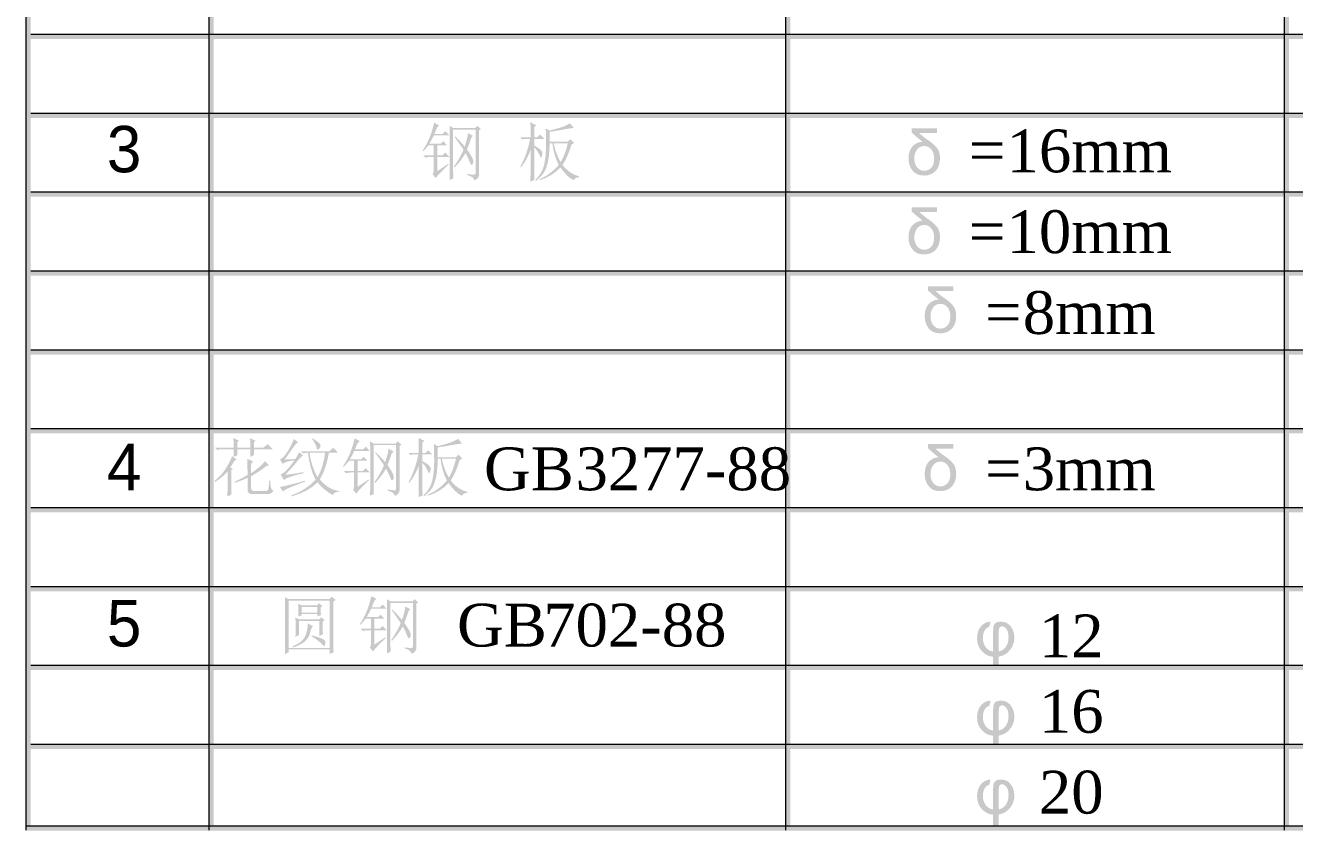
# Model space of a CAD drawing. Header units: millimetres. Extents: x 0 to 169, y 38 to 258.
# Drawn here: x 0 to 83.1, y 38.4 to 91.1 of the extents above; entities that cross this region are included whole.
import ezdxf

# ---------------------------------------------------------------- set-up
doc = ezdxf.new("R2010")
doc.units = ezdxf.units.MM

msp = doc.modelspace()

# ---------------------------------------------------------------- hatches: boundary and pattern name
h = msp.add_hatch(color=0)
h.dxf.hatch_style = 2
h.paths.add_polyline_path([(0, 38.360615), (0.338667, 38.360615), (0.338667, 258.105892), (0, 258.105892)])
h = msp.add_hatch(color=0)
h.dxf.hatch_style = 2
h.paths.add_polyline_path([(0, 38.360615), (0.338667, 38.360615), (0.338667, 214.491976), (0, 214.491976)])
h = msp.add_hatch(color=0)
h.dxf.hatch_style = 2
h.paths.add_polyline_path([(11.9888, 38.360615), (12.327467, 38.360615), (12.327467, 214.153309), (11.9888, 214.153309)])
h = msp.add_hatch(color=0)
h.dxf.hatch_style = 2
h.paths.add_polyline_path([(49.748722, 38.360615), (50.087385, 38.360615), (50.087385, 214.153309), (49.748722, 214.153309)])
h = msp.add_hatch(color=0)
h.dxf.hatch_style = 2
h.paths.add_polyline_path([(82.398306, 38.360615), (82.736969, 38.360615), (82.736969, 214.153309), (82.398306, 214.153309)])
h = msp.add_hatch(color=0)
h.dxf.hatch_style = 2
h.paths.add_polyline_path([(0.338667, 90.18367), (168.994667, 90.18367), (168.994667, 90.522344), (0.338667, 90.522344)])
h = msp.add_hatch(color=0)
h.dxf.hatch_style = 2
h.paths.add_polyline_path([(0.338667, 85.019003), (168.994667, 85.019003), (168.994667, 85.357656), (0.338667, 85.357656)])
h = msp.add_hatch(color=0)
h.paths.add_polyline_path([(27.774415, 80.946405), (27.78165, 81.351548), (27.786817, 81.789764), (27.789918, 82.261053), (27.790951, 82.765415), (27.789918, 83.264609), (27.786817, 83.720395), (27.78165, 84.132773), (27.774415, 84.501743), (28.022462, 84.352915), (29.444597, 84.352915), (29.593425, 84.501743), (29.824936, 84.286769), (29.709181, 84.204087), (29.709181, 81.326743), (29.692644, 81.214433), (29.643035, 81.106257), (29.54795, 81.007727), (29.394988, 80.929868), (29.347446, 81.04459), (29.254428, 81.140708), (29.115935, 81.218223), (28.931967, 81.277134), (28.931967, 81.34328), (29.10982, 81.321662), (29.246849, 81.306762), (29.34357, 81.299096), (29.4005, 81.299182), (29.457689, 81.327432), (29.47767, 81.392889), (29.47767, 84.253696), (28.005925, 84.253696), (28.005925, 81.607863), (28.006959, 81.517946), (28.010059, 81.397023), (28.015227, 81.245094), (28.022462, 81.06216)])
h.paths.add_polyline_path([(28.138217, 83.807212), (28.45241, 83.493019), (28.766602, 83.145753), (28.848251, 83.398968), (28.911296, 83.629445), (28.955738, 83.837184), (28.981576, 84.022186), (29.312306, 83.840285), (29.19655, 83.72453), (29.051856, 83.298716), (28.915431, 82.947316), (29.022918, 82.797454), (29.113868, 82.662062), (29.188282, 82.541139), (29.24616, 82.434686), (29.317129, 82.261053), (29.334354, 82.13703), (29.317129, 82.050213), (29.279233, 81.988201), (29.237891, 81.950994), (29.213087, 81.938592), (29.187249, 81.950994), (29.159343, 81.988201), (29.129371, 82.050213), (29.097332, 82.13703), (28.977442, 82.405747), (28.816212, 82.715806), (28.672551, 82.47706), (28.506153, 82.240382), (28.317017, 82.005771), (28.105144, 81.773227), (28.055535, 81.822837), (28.256039, 82.121527), (28.427605, 82.405747), (28.570232, 82.675498), (28.68392, 82.93078), (28.567131, 83.106479), (28.431739, 83.30285), (28.277743, 83.519891), (28.105144, 83.757602)])
h.paths.add_polyline_path([(26.964128, 81.525181), (27.675196, 82.004738), (27.708269, 81.955128), (27.426116, 81.689512), (27.191505, 81.454901), (27.004436, 81.251295), (26.86491, 81.078696), (26.666472, 81.326743), (26.716082, 81.430096), (26.732618, 81.57479), (26.732618, 82.467759), (26.600326, 82.467759), (26.393621, 82.455356), (26.203451, 82.418149), (26.054623, 82.566977), (26.732618, 82.566977), (26.732618, 83.228436), (26.401889, 83.228436), (26.054623, 82.831561), (26.005014, 82.864634), (26.250994, 83.27081), (26.459766, 83.712127), (26.631332, 84.188584), (26.765691, 84.700181), (27.09642, 84.51828), (26.964128, 84.402524), (26.877312, 84.204087), (26.782227, 83.972576), (27.311394, 83.972576), (27.493295, 84.154477), (27.757878, 83.873358), (26.749155, 83.873358), (26.592058, 83.571567), (26.451498, 83.327655), (27.195639, 83.327655), (27.361003, 83.493019), (27.60905, 83.228436), (26.964128, 83.228436), (26.964128, 82.566977), (27.311394, 82.566977), (27.493295, 82.748878), (27.757878, 82.467759), (26.964128, 82.467759)])
h = msp.add_hatch(color=0)
h.paths.add_polyline_path([(35.761524, 83.278045), (35.618897, 82.853265), (35.472136, 82.488429), (35.321241, 82.183538), (35.166212, 81.938592), (35.408058, 81.668841), (35.670574, 81.454901), (35.953761, 81.296771), (36.257618, 81.194451), (36.257618, 81.128306), (36.124293, 81.109702), (36.021974, 81.070428), (35.95066, 81.010483), (35.910352, 80.929868), (35.681943, 81.069394), (35.459734, 81.256463), (35.243726, 81.491074), (35.03392, 81.773227), (34.745566, 81.50451), (34.426205, 81.277134), (34.075839, 81.091099), (33.694467, 80.946405), (33.661394, 80.996014), (34.037599, 81.191351), (34.372462, 81.413559), (34.665984, 81.66264), (34.918165, 81.938592), (34.774504, 82.256919), (34.657716, 82.60005), (34.567799, 82.967987), (34.504753, 83.360727), (34.322852, 83.360727), (34.31045, 82.934914), (34.273243, 82.484295), (34.194695, 82.041945), (34.058269, 81.640936), (33.956983, 81.4518), (33.81849, 81.264731), (33.642791, 81.07973), (33.429884, 80.896795), (33.380274, 80.946405), (33.597315, 81.190403), (33.768881, 81.443187), (33.894972, 81.705273), (33.975587, 81.977177), (34.062403, 82.539417), (34.091342, 83.118193), (34.074806, 84.319842), (34.322852, 84.18755), (34.668137, 84.279621), (34.943659, 84.357738), (35.149934, 84.42242), (35.287479, 84.474182), (35.485228, 84.568578), (35.662306, 84.667108), (35.910352, 84.352915), (35.682976, 84.336378), (35.397722, 84.286769), (35.206519, 84.250596), (34.96364, 84.208221), (34.669085, 84.159645), (34.322852, 84.104868), (34.322852, 83.459946), (35.513477, 83.459946), (35.678842, 83.625311), (35.926889, 83.377264)])
h.paths.add_polyline_path([(34.587436, 83.360727), (34.672185, 83.016562), (34.777605, 82.695135), (34.903696, 82.396445), (35.050457, 82.120493), (35.191016, 82.384043), (35.31504, 82.678599), (35.422527, 83.00416), (35.513477, 83.360727)])
h.paths.add_polyline_path([(33.314128, 83.112681), (33.314387, 82.6848), (33.315162, 82.302394), (33.316454, 81.965464), (33.318263, 81.674009), (33.320588, 81.428029), (33.32343, 81.227524), (33.326789, 81.072495), (33.330665, 80.962941), (33.066082, 80.847186), (33.073316, 81.256463), (33.078484, 81.740155), (33.081585, 82.29826), (33.082618, 82.93078), (32.956528, 82.611419), (32.809766, 82.314796), (32.642335, 82.040911), (32.454233, 81.789764), (32.404623, 81.822837), (32.612363, 82.234181), (32.789096, 82.674464), (32.934823, 83.143686), (33.049545, 83.641847), (32.669207, 83.641847), (32.536915, 83.608774), (32.404623, 83.741066), (33.082618, 83.741066), (33.081585, 84.02632), (33.078484, 84.286769), (33.073316, 84.522414), (33.066082, 84.733253), (33.44642, 84.534816), (33.314128, 84.419061), (33.314128, 83.741066), (33.512566, 83.741066), (33.694467, 83.922967), (33.975587, 83.641847), (33.314128, 83.641847), (33.314128, 83.211899), (33.485694, 83.111647), (33.620053, 83.025864), (33.717205, 82.954551), (33.777149, 82.897707), (33.839161, 82.798488), (33.859832, 82.699269), (33.848118, 82.612453), (33.815734, 82.517368), (33.781972, 82.442954), (33.760613, 82.418149), (33.735808, 82.428485), (33.711003, 82.45949), (33.686199, 82.511167), (33.661394, 82.583514), (33.524968, 82.839829)])
h = msp.add_hatch(color=0)
h.paths.add_polyline_path([(58.033929, 84.325354), (59.693087, 84.325354), (59.693087, 84.022186), (58.535535, 84.022186), (58.650256, 83.909531), (58.795984, 83.786541), (58.972717, 83.653216), (59.180457, 83.509556), (59.360291, 83.372096), (59.511186, 83.240838), (59.633142, 83.115781), (59.72616, 82.996925), (59.79532, 82.870835), (59.84536, 82.724074), (59.875763, 82.556642), (59.886012, 82.36854), (59.867495, 82.115239), (59.812287, 81.892428), (59.720906, 81.699589), (59.593868, 81.536205), (59.438753, 81.406842), (59.26245, 81.315719), (59.064443, 81.261803), (58.844215, 81.244061), (58.604351, 81.264731), (58.397042, 81.326743), (58.221773, 81.430096), (58.078026, 81.57479), (57.966319, 81.747561), (57.887168, 81.935836), (57.840056, 82.140647), (57.824467, 82.363028), (57.84109, 82.611247), (57.891302, 82.827427), (57.975621, 83.012601), (58.094562, 83.167802), (58.23495, 83.288639), (58.390841, 83.377953), (58.561201, 83.435228), (58.744997, 83.459946), (58.626141, 83.546763), (58.468011, 83.67492), (58.270607, 83.844419), (58.033929, 84.055259)])
h.paths.add_polyline_path([(58.204806, 82.357516), (58.216174, 82.188017), (58.250281, 82.035055), (58.307125, 81.898629), (58.386707, 81.77874), (58.484806, 81.678315), (58.596857, 81.607863), (58.722345, 81.566349), (58.860752, 81.552741), (58.981675, 81.564282), (59.096396, 81.599595), (59.204917, 81.659712), (59.307236, 81.745667), (59.390866, 81.855221), (59.451241, 81.993714), (59.487845, 82.161145), (59.500161, 82.357516), (59.487931, 82.540536), (59.45193, 82.701336), (59.393191, 82.840432), (59.312748, 82.95834), (59.215683, 83.052391), (59.106732, 83.119571), (58.986412, 83.159878), (58.85524, 83.173314), (58.707445, 83.157897), (58.578254, 83.111992), (58.467666, 83.036113), (58.375682, 82.93078), (58.300149, 82.804775), (58.246836, 82.666885), (58.215227, 82.517626)])
h = msp.add_hatch(color=0)
h.dxf.hatch_style = 2
h.paths.add_polyline_path([(0.338667, 79.854337), (168.994667, 79.854337), (168.994667, 80.193011), (0.338667, 80.193011)])
h = msp.add_hatch(color=0)
h.paths.add_polyline_path([(58.033929, 79.160687), (59.693087, 79.160687), (59.693087, 78.857519), (58.535535, 78.857519), (58.650256, 78.744864), (58.795984, 78.621875), (58.972717, 78.488549), (59.180457, 78.344889), (59.360291, 78.20743), (59.511186, 78.076171), (59.633142, 77.951114), (59.72616, 77.832259), (59.79532, 77.706168), (59.84536, 77.559407), (59.875763, 77.391975), (59.886012, 77.203873), (59.867495, 76.950573), (59.812287, 76.727761), (59.720906, 76.534922), (59.593868, 76.371538), (59.438753, 76.242175), (59.26245, 76.151052), (59.064443, 76.097136), (58.844215, 76.079394), (58.604351, 76.100065), (58.397042, 76.162076), (58.221773, 76.265429), (58.078026, 76.410123), (57.966319, 76.582895), (57.887168, 76.771169), (57.840056, 76.97598), (57.824467, 77.198361), (57.84109, 77.44658), (57.891302, 77.66276), (57.975621, 77.847934), (58.094562, 78.003135), (58.23495, 78.123972), (58.390841, 78.213286), (58.561201, 78.270561), (58.744997, 78.29528), (58.626141, 78.382096), (58.468011, 78.510253), (58.270607, 78.679752), (58.033929, 78.890592)])
h.paths.add_polyline_path([(58.204806, 77.192849), (58.216174, 77.02335), (58.250281, 76.870388), (58.307125, 76.733962), (58.386707, 76.614073), (58.484806, 76.513648), (58.596857, 76.443196), (58.722345, 76.401683), (58.860752, 76.388075), (58.981675, 76.399616), (59.096396, 76.434928), (59.204917, 76.495045), (59.307236, 76.581), (59.390866, 76.690554), (59.451241, 76.829047), (59.487845, 76.996479), (59.500161, 77.192849), (59.487931, 77.37587), (59.45193, 77.536669), (59.393191, 77.675765), (59.312748, 77.793674), (59.215683, 77.887725), (59.106732, 77.954904), (58.986412, 77.995212), (58.85524, 78.008648), (58.707445, 77.993231), (58.578254, 77.947325), (58.467666, 77.871447), (58.375682, 77.766113), (58.300149, 77.640108), (58.246836, 77.502219), (58.215227, 77.35296)])
h = msp.add_hatch(color=0)
h.dxf.hatch_style = 2
h.paths.add_polyline_path([(0.338667, 74.68967), (168.994667, 74.68967), (168.994667, 75.028344), (0.338667, 75.028344)])
h = msp.add_hatch(color=0)
h.paths.add_polyline_path([(59.092262, 73.996021), (60.75142, 73.996021), (60.75142, 73.692852), (59.593868, 73.692852), (59.70859, 73.580198), (59.854317, 73.457208), (60.031051, 73.323883), (60.23879, 73.180222), (60.418624, 73.042763), (60.569519, 72.911505), (60.691475, 72.786448), (60.784493, 72.667592), (60.853653, 72.541502), (60.903693, 72.39474), (60.934096, 72.227309), (60.944345, 72.039207), (60.925828, 71.785906), (60.87062, 71.563094), (60.779239, 71.370255), (60.652201, 71.206872), (60.497086, 71.077508), (60.320783, 70.986385), (60.122776, 70.93247), (59.902549, 70.914727), (59.662684, 70.935398), (59.455375, 70.99741), (59.280106, 71.100763), (59.136359, 71.245457), (59.024652, 71.418228), (58.945501, 71.606503), (58.898389, 71.811314), (58.8828, 72.033694), (58.899423, 72.281914), (58.949635, 72.498093), (59.033954, 72.683267), (59.152896, 72.838469), (59.293283, 72.959305), (59.449174, 73.04862), (59.619534, 73.105894), (59.80333, 73.130613), (59.684474, 73.217429), (59.526344, 73.345587), (59.32894, 73.515086), (59.092262, 73.725925)])
h.paths.add_polyline_path([(59.263139, 72.028182), (59.274508, 71.858684), (59.308614, 71.705721), (59.365458, 71.569296), (59.44504, 71.449406), (59.543139, 71.348982), (59.655191, 71.27853), (59.780678, 71.237016), (59.919085, 71.223408), (60.040008, 71.234949), (60.15473, 71.270261), (60.26325, 71.330378), (60.365569, 71.416333), (60.449199, 71.525887), (60.509574, 71.66438), (60.546179, 71.831812), (60.558495, 72.028182), (60.546265, 72.211203), (60.510263, 72.372003), (60.451525, 72.511099), (60.371082, 72.629007), (60.274016, 72.723058), (60.165065, 72.790237), (60.044745, 72.830545), (59.913573, 72.843981), (59.765778, 72.828564), (59.636587, 72.782658), (59.526, 72.70678), (59.434016, 72.601446), (59.358482, 72.475442), (59.305169, 72.337552), (59.27356, 72.188293)])
h = msp.add_hatch(color=0)
h.dxf.hatch_style = 2
h.paths.add_polyline_path([(0.338667, 69.525003), (168.994667, 69.525003), (168.994667, 69.863677), (0.338667, 69.863677)])
h = msp.add_hatch(color=0)
h.dxf.hatch_style = 2
h.paths.add_polyline_path([(0.338667, 64.360337), (168.994667, 64.360337), (168.994667, 64.698989), (0.338667, 64.698989)])
h = msp.add_hatch(color=0)
h.paths.add_polyline_path([(14.730545, 63.429665), (14.714008, 64.041514), (15.061274, 63.892686), (14.962055, 63.793467), (14.962055, 63.429665), (15.573904, 63.429665), (15.87156, 63.661175), (16.20229, 63.330446), (14.962055, 63.330446), (14.962055, 62.950108), (14.730545, 62.834352), (14.730545, 63.330446), (13.870649, 63.330446), (13.870649, 62.933571), (13.639139, 62.817816), (13.639139, 63.330446), (12.861925, 63.330446), (12.717231, 63.318044), (12.547732, 63.280837), (12.398904, 63.429665), (13.639139, 63.429665), (13.622602, 64.05805), (13.969868, 63.892686), (13.870649, 63.793467), (13.870649, 63.429665)])
h.paths.add_polyline_path([(13.473774, 61.95792), (13.474032, 61.654579), (13.474807, 61.381211), (13.476099, 61.137815), (13.477908, 60.924391), (13.480234, 60.74094), (13.483076, 60.587461), (13.486435, 60.463954), (13.49031, 60.37042), (13.225727, 60.238128), (13.229603, 60.354142), (13.232962, 60.495477), (13.235804, 60.662134), (13.238129, 60.854112), (13.239938, 61.071411), (13.24123, 61.314032), (13.242005, 61.581974), (13.242264, 61.875238), (13.054161, 61.6768), (12.853657, 61.494899), (12.64075, 61.329535), (12.415441, 61.180707), (12.382368, 61.246852), (12.603629, 61.437022), (12.804736, 61.643727), (12.986207, 61.86697), (13.148557, 62.106748), (13.286964, 62.340326), (13.395915, 62.544964), (13.474894, 62.720664), (13.523383, 62.867425), (13.837576, 62.668988), (13.688748, 62.569769), (13.544054, 62.334125), (13.407628, 62.123285), (13.589529, 62.057139)])
h.paths.add_polyline_path([(14.548644, 61.643727), (14.532107, 62.702061), (14.912446, 62.52016), (14.780154, 62.387868), (14.780154, 61.759483), (15.06024, 61.951719), (15.305187, 62.148089), (15.514993, 62.348594), (15.689659, 62.553233), (15.970779, 62.272113), (15.805415, 62.23904), (15.292784, 61.871104), (14.780154, 61.561045), (14.780154, 60.783832), (14.794624, 60.697015), (14.838032, 60.635003), (14.910379, 60.597796), (15.011665, 60.585394), (15.722732, 60.585394), (15.797146, 60.597796), (15.855024, 60.635003), (15.896365, 60.697015), (15.92117, 60.783832), (15.945974, 61.007074), (15.954243, 61.279925), (16.036925, 61.279925), (16.045193, 61.057372), (16.069998, 60.85549), (16.093769, 60.770654), (16.13201, 60.705972), (16.18472, 60.660928), (16.251899, 60.635003), (16.148546, 60.490309), (16.036925, 60.42003), (15.912902, 60.395225), (15.772342, 60.386957), (14.879373, 60.386957), (14.734679, 60.40556), (14.631326, 60.461371), (14.569314, 60.554388), (14.548644, 60.684613), (14.548644, 61.461826), (14.37191, 61.379144), (14.172439, 61.296462), (13.950231, 61.21378), (13.705284, 61.131097), (13.688748, 61.197243), (14.151769, 61.416351)])
h = msp.add_hatch(color=0)
h.paths.add_polyline_path([(17.574816, 63.991905), (17.872472, 63.776931), (17.801158, 63.742824), (17.71951, 63.673578), (17.627526, 63.569191), (17.525206, 63.429665), (17.273025, 63.069997), (16.979503, 62.652451), (17.674034, 62.685524), (17.818728, 62.921169), (17.922081, 63.132009), (18.186665, 62.917035), (18.105016, 62.866392), (18.008898, 62.780609), (17.89831, 62.659686), (17.773253, 62.503623), (17.620291, 62.319655), (17.442524, 62.115016), (17.239952, 61.889707), (17.012576, 61.643727), (17.229617, 61.6737), (17.500402, 61.714007), (17.82493, 61.76465), (18.203201, 61.825628), (18.219737, 61.759483), (17.831131, 61.668532), (17.45906, 61.561045), (17.289562, 61.502134), (17.144868, 61.441156), (17.024978, 61.378111), (16.929894, 61.312998), (16.71492, 61.6768), (16.785286, 61.703672), (16.864437, 61.751214), (16.95289, 61.819427), (17.051161, 61.908311), (17.164763, 62.026133), (17.298519, 62.181162), (17.451912, 62.373399), (17.624425, 62.602842), (17.22755, 62.536696), (17.029113, 62.478819), (16.830675, 62.371332), (16.66531, 62.668988), (16.769783, 62.711449), (16.885108, 62.806103), (17.011801, 62.953467), (17.15038, 63.154057), (17.285686, 63.377213), (17.401872, 63.591584), (17.498421, 63.796654)])
h.paths.add_polyline_path([(16.66531, 60.849977), (17.040481, 60.931626), (17.43839, 61.027744), (17.859036, 61.138332), (18.30242, 61.263389), (18.318956, 61.197243), (18.14851, 61.140485), (17.951709, 61.069775), (17.72907, 60.985628), (17.481109, 60.888563), (17.247445, 60.790291), (17.067009, 60.701838), (16.939282, 60.622687), (16.863748, 60.552321)])
h.paths.add_polyline_path([(18.798514, 64.041514), (19.004186, 63.910256), (19.158182, 63.797601), (19.260501, 63.70355), (19.311144, 63.628102), (19.324235, 63.504079), (19.267047, 63.396592), (19.191943, 63.322178), (19.145779, 63.297373), (19.100304, 63.33458), (19.063097, 63.446201), (19.02589, 63.561957), (18.963878, 63.694248), (18.877062, 63.843076), (18.765441, 64.008441)])
h.paths.add_polyline_path([(18.0213, 63.198155), (19.906456, 63.198155), (20.154503, 63.429665), (20.468696, 63.098936), (19.873383, 63.098936), (19.774165, 62.603876), (19.641873, 62.143955), (19.476508, 61.719175), (19.278071, 61.329535), (19.552989, 61.053583), (19.848579, 60.837575), (20.164838, 60.681512), (20.501769, 60.585394), (20.501769, 60.519248), (20.36741, 60.519248), (20.26199, 60.486175), (20.185509, 60.42003), (20.137967, 60.320811), (19.839277, 60.503745), (19.571593, 60.705283), (19.334915, 60.925425), (19.129243, 61.16417), (18.780944, 60.864447), (18.380968, 60.610199), (17.929316, 60.401426), (17.425987, 60.238128), (17.409451, 60.304274), (17.88074, 60.499611), (18.30242, 60.738356), (18.67449, 61.02051), (18.996951, 61.346071), (18.823318, 61.728477), (18.682758, 62.148089), (18.575271, 62.604909), (18.500857, 63.098936), (18.343761, 63.086533), (18.170128, 63.049326)])
h.paths.add_polyline_path([(18.600076, 63.098936), (18.682758, 62.645217), (18.798514, 62.226638), (18.947342, 61.843198), (19.129243, 61.494899), (19.302876, 61.836997), (19.443435, 62.218369), (19.550922, 62.639016), (19.625336, 63.098936)])
h = msp.add_hatch(color=0)
h.paths.add_polyline_path([(22.568826, 60.287738), (22.576061, 60.692881), (22.581228, 61.131097), (22.584329, 61.602386), (22.585362, 62.106748), (22.584329, 62.605943), (22.581228, 63.061729), (22.576061, 63.474107), (22.568826, 63.843076), (22.816873, 63.694248), (24.239008, 63.694248), (24.387836, 63.843076), (24.619347, 63.628102), (24.503592, 63.54542), (24.503592, 60.668076), (24.487055, 60.555766), (24.437446, 60.44759), (24.342361, 60.349061), (24.189399, 60.271201), (24.141857, 60.385923), (24.048839, 60.482041), (23.910346, 60.559556), (23.726378, 60.618467), (23.726378, 60.684613), (23.904231, 60.662995), (24.04126, 60.648095), (24.137981, 60.640429), (24.194911, 60.640516), (24.2521, 60.668765), (24.272081, 60.734222), (24.272081, 63.59503), (22.800336, 63.59503), (22.800336, 60.949196), (22.80137, 60.859279), (22.804471, 60.738356), (22.809638, 60.586428), (22.816873, 60.403493)])
h.paths.add_polyline_path([(22.932628, 63.148545), (23.246821, 62.834352), (23.561014, 62.487087), (23.642662, 62.740301), (23.705708, 62.970778), (23.750149, 63.178517), (23.775987, 63.363519), (24.106717, 63.181618), (23.990961, 63.065863), (23.846267, 62.640049), (23.709842, 62.288649), (23.817329, 62.138788), (23.908279, 62.003395), (23.982693, 61.882473), (24.040571, 61.776019), (24.11154, 61.602386), (24.128765, 61.478363), (24.11154, 61.391546), (24.073644, 61.329535), (24.032303, 61.292328), (24.007498, 61.279925), (23.98166, 61.292328), (23.953754, 61.329535), (23.923782, 61.391546), (23.891743, 61.478363), (23.771853, 61.74708), (23.610623, 62.057139), (23.466962, 61.818394), (23.300564, 61.581716), (23.111429, 61.347105), (22.899555, 61.114561), (22.849946, 61.16417), (23.05045, 61.46286), (23.222016, 61.74708), (23.364643, 62.016831), (23.478331, 62.272113), (23.361543, 62.447813), (23.22615, 62.644183), (23.072154, 62.861224), (22.899555, 63.098936)])
h.paths.add_polyline_path([(21.75854, 60.866514), (22.469607, 61.346071), (22.50268, 61.296462), (22.220527, 61.030845), (21.985916, 60.796234), (21.798847, 60.592629), (21.659321, 60.42003), (21.460883, 60.668076), (21.510493, 60.771429), (21.527029, 60.916123), (21.527029, 61.809092), (21.394737, 61.809092), (21.188032, 61.79669), (20.997863, 61.759483), (20.849034, 61.908311), (21.527029, 61.908311), (21.527029, 62.569769), (21.1963, 62.569769), (20.849034, 62.172894), (20.799425, 62.205967), (21.045405, 62.612144), (21.254178, 63.053461), (21.425743, 63.529917), (21.560102, 64.041514), (21.890831, 63.859613), (21.75854, 63.743858), (21.671723, 63.54542), (21.576639, 63.31391), (22.105805, 63.31391), (22.287706, 63.495811), (22.55229, 63.214691), (21.543566, 63.214691), (21.386469, 62.912901), (21.245909, 62.668988), (21.99005, 62.668988), (22.155415, 62.834352), (22.403461, 62.569769), (21.75854, 62.569769), (21.75854, 61.908311), (22.105805, 61.908311), (22.287706, 62.090212), (22.55229, 61.809092), (21.75854, 61.809092)])
h = msp.add_hatch(color=0)
h.paths.add_polyline_path([(28.439269, 62.619378), (28.296642, 62.194598), (28.149881, 61.829763), (27.998986, 61.524872), (27.843956, 61.279925), (28.085802, 61.010174), (28.348318, 60.796234), (28.631505, 60.638104), (28.935362, 60.535785), (28.935362, 60.469639), (28.802037, 60.451035), (28.699718, 60.411761), (28.628404, 60.351817), (28.588097, 60.271201), (28.359687, 60.410728), (28.137478, 60.597796), (27.921471, 60.832407), (27.711665, 61.114561), (27.42331, 60.845843), (27.10395, 60.618467), (26.753584, 60.432432), (26.372211, 60.287738), (26.339139, 60.337347), (26.715343, 60.532684), (27.050206, 60.754893), (27.343728, 61.003973), (27.595909, 61.279925), (27.452249, 61.598252), (27.33546, 61.941384), (27.245543, 62.30932), (27.182498, 62.702061), (27.000597, 62.702061), (26.988195, 62.276247), (26.950987, 61.825628), (26.872439, 61.383278), (26.736014, 60.982269), (26.634728, 60.793133), (26.496235, 60.606065), (26.320535, 60.421063), (26.107628, 60.238128), (26.058019, 60.287738), (26.27506, 60.531737), (26.446626, 60.784521), (26.572716, 61.046606), (26.653331, 61.31851), (26.740148, 61.88075), (26.769086, 62.459526), (26.75255, 63.661175), (27.000597, 63.528884), (27.345882, 63.620954), (27.621403, 63.699071), (27.827678, 63.763753), (27.965224, 63.815516), (28.162972, 63.909911), (28.34005, 64.008441), (28.588097, 63.694248), (28.360721, 63.677712), (28.075467, 63.628102), (27.884264, 63.591929), (27.641385, 63.549554), (27.346829, 63.500978), (27.000597, 63.446201), (27.000597, 62.80128), (28.191222, 62.80128), (28.356586, 62.966644), (28.604633, 62.718597)])
h.paths.add_polyline_path([(27.26518, 62.702061), (27.34993, 62.357896), (27.455349, 62.036468), (27.58144, 61.737779), (27.728201, 61.461826), (27.868761, 61.725376), (27.992784, 62.019932), (28.100271, 62.345493), (28.191222, 62.702061)])
h.paths.add_polyline_path([(25.991873, 62.454014), (25.992131, 62.026133), (25.992906, 61.643727), (25.994198, 61.306797), (25.996007, 61.015342), (25.998332, 60.769362), (26.001175, 60.568858), (26.004534, 60.413828), (26.008409, 60.304274), (25.743826, 60.188519), (25.751061, 60.597796), (25.756228, 61.081488), (25.759329, 61.639593), (25.760362, 62.272113), (25.634272, 61.952752), (25.487511, 61.65613), (25.320079, 61.382245), (25.131977, 61.131097), (25.082368, 61.16417), (25.290107, 61.575515), (25.46684, 62.015798), (25.612568, 62.48502), (25.72729, 62.983181), (25.346951, 62.983181), (25.214659, 62.950108), (25.082368, 63.082399), (25.760362, 63.082399), (25.759329, 63.367653), (25.756228, 63.628102), (25.751061, 63.863747), (25.743826, 64.074587), (26.124165, 63.876149), (25.991873, 63.760394), (25.991873, 63.082399), (26.19031, 63.082399), (26.372211, 63.2643), (26.653331, 62.983181), (25.991873, 62.983181), (25.991873, 62.553233), (26.163439, 62.45298), (26.297797, 62.367197), (26.394949, 62.295884), (26.454894, 62.23904), (26.516905, 62.139821), (26.537576, 62.040602), (26.525863, 61.953786), (26.493479, 61.858701), (26.459717, 61.784287), (26.438357, 61.759483), (26.413553, 61.769818), (26.388748, 61.800824), (26.363943, 61.8525), (26.339139, 61.924847), (26.202713, 62.181162)])
h = msp.add_hatch(color=0)
h.paths.add_polyline_path([(59.092262, 63.666687), (60.75142, 63.666687), (60.75142, 63.363519), (59.593868, 63.363519), (59.70859, 63.250864), (59.854317, 63.127875), (60.031051, 62.994549), (60.23879, 62.850889), (60.418624, 62.71343), (60.569519, 62.582171), (60.691475, 62.457114), (60.784493, 62.338259), (60.853653, 62.212168), (60.903693, 62.065407), (60.934096, 61.897975), (60.944345, 61.709873), (60.925828, 61.456573), (60.87062, 61.233761), (60.779239, 61.040922), (60.652201, 60.877538), (60.497086, 60.748175), (60.320783, 60.657052), (60.122776, 60.603136), (59.902549, 60.585394), (59.662684, 60.606065), (59.455375, 60.668076), (59.280106, 60.771429), (59.136359, 60.916123), (59.024652, 61.088895), (58.945501, 61.277169), (58.898389, 61.48198), (58.8828, 61.704361), (58.899423, 61.95258), (58.949635, 62.16876), (59.033954, 62.353934), (59.152896, 62.509135), (59.293283, 62.629972), (59.449174, 62.719286), (59.619534, 62.776561), (59.80333, 62.80128), (59.684474, 62.888096), (59.526344, 63.016253), (59.32894, 63.185752), (59.092262, 63.396592)])
h.paths.add_polyline_path([(59.263139, 61.698849), (59.274508, 61.52935), (59.308614, 61.376388), (59.365458, 61.239962), (59.44504, 61.120073), (59.543139, 61.019648), (59.655191, 60.949196), (59.780678, 60.907683), (59.919085, 60.894075), (60.040008, 60.905616), (60.15473, 60.940928), (60.26325, 61.001045), (60.365569, 61.087), (60.449199, 61.196554), (60.509574, 61.335047), (60.546179, 61.502479), (60.558495, 61.698849), (60.546265, 61.88187), (60.510263, 62.042669), (60.451525, 62.181765), (60.371082, 62.299674), (60.274016, 62.393725), (60.165065, 62.460904), (60.044745, 62.501212), (59.913573, 62.514648), (59.765778, 62.499231), (59.636587, 62.453325), (59.526, 62.377447), (59.434016, 62.272113), (59.358482, 62.146108), (59.305169, 62.008219), (59.27356, 61.85896)])
h = msp.add_hatch(color=0)
h.dxf.hatch_style = 2
h.paths.add_polyline_path([(0.338667, 59.19567), (168.994667, 59.19567), (168.994667, 59.534344), (0.338667, 59.534344)])
h = msp.add_hatch(color=0)
h.dxf.hatch_style = 2
h.paths.add_polyline_path([(0.338667, 54.031003), (168.994667, 54.031003), (168.994667, 54.369677), (0.338667, 54.369677)])
h = msp.add_hatch(color=0)
h.paths.add_polyline_path([(17.863785, 52.372727), (17.871019, 52.511306), (17.876187, 52.629732), (17.879288, 52.72852), (17.880321, 52.808188), (17.876187, 52.985265), (17.863785, 53.232623), (18.095295, 53.100332), (19.104019, 53.100332), (19.203238, 53.24916), (19.451285, 53.067259), (19.33553, 52.96804), (19.336563, 52.813011), (19.339664, 52.678652), (19.344831, 52.564964), (19.352066, 52.471946), (19.120556, 52.389264), (19.120556, 52.538092), (18.095295, 52.538092), (18.095295, 52.45541)])
h.paths.add_polyline_path([(17.681884, 52.306582), (17.913394, 52.190826), (19.236311, 52.190826), (19.352066, 52.323118), (19.600113, 52.141217), (19.467821, 52.041998), (19.468855, 51.760878), (19.471955, 51.529368), (19.477123, 51.347467), (19.484358, 51.215175), (19.252847, 51.09942), (19.252847, 52.091608), (17.913394, 52.091608), (17.913394, 51.165566), (17.681884, 51.049811), (17.694286, 51.393631), (17.69842, 51.700245)])
h.paths.add_polyline_path([(18.49217, 51.926243), (18.822899, 51.744342), (18.774323, 51.685431), (18.727815, 51.59138), (18.683373, 51.462189), (18.640998, 51.297858), (18.580106, 51.125258), (18.496993, 50.971263), (18.392176, 50.83587), (18.266172, 50.719082), (18.117258, 50.615729), (17.943022, 50.520644), (17.742948, 50.433828), (17.516519, 50.35528), (17.483446, 50.421425), (17.769734, 50.552683), (18.000211, 50.698411), (18.174877, 50.858608), (18.293733, 51.033274), (18.374348, 51.225511), (18.434293, 51.438418), (18.473567, 51.671995)])
h.paths.add_polyline_path([(18.756753, 51.14903), (19.027538, 51.069534), (19.244579, 50.996756), (19.407877, 50.931213), (19.517431, 50.873422), (19.586763, 50.816492), (19.629741, 50.752844), (19.64688, 50.681961), (19.638698, 50.603326), (19.618975, 50.530979), (19.600802, 50.479303), (19.583663, 50.448297), (19.56704, 50.437962), (19.513296, 50.462766), (19.451285, 50.537181), (19.349999, 50.640533), (19.19497, 50.768691), (18.986197, 50.921653), (18.723681, 51.09942)])
h.paths.add_polyline_path([(18.095295, 53.001113), (18.095295, 52.637311), (19.120556, 52.637311), (19.120556, 53.001113)])
h.paths.add_polyline_path([(16.987352, 49.908795), (16.999755, 50.23539), (17.003889, 50.487571), (17.003889, 53.083795), (17.002855, 53.193349), (16.999755, 53.323574), (16.994587, 53.474469), (16.987352, 53.646035), (17.235399, 53.513743), (19.914306, 53.513743), (20.046597, 53.679108), (20.311181, 53.464134), (20.162352, 53.348378), (20.162352, 50.537181), (20.166487, 50.313938), (20.178889, 50.041087), (19.930842, 49.925332), (19.930842, 50.222988), (17.235399, 50.222988), (17.235399, 50.02455)])
h.paths.add_polyline_path([(17.235399, 53.414524), (17.235399, 50.322207), (19.930842, 50.322207), (19.930842, 53.414524)])
h = msp.add_hatch(color=0)
h.paths.add_polyline_path([(23.668082, 49.958405), (23.675316, 50.363548), (23.680484, 50.801764), (23.683585, 51.273053), (23.684618, 51.777415), (23.683585, 52.276609), (23.680484, 52.732395), (23.675316, 53.144773), (23.668082, 53.513743), (23.916128, 53.364915), (25.338264, 53.364915), (25.487092, 53.513743), (25.718602, 53.298769), (25.602847, 53.216087), (25.602847, 50.338743), (25.586311, 50.226433), (25.536701, 50.118257), (25.441617, 50.019727), (25.288655, 49.941868), (25.241112, 50.05659), (25.148095, 50.152708), (25.009602, 50.230223), (24.825634, 50.289134), (24.825634, 50.35528), (25.003487, 50.333662), (25.140515, 50.318762), (25.237236, 50.311096), (25.294167, 50.311182), (25.351355, 50.339432), (25.371337, 50.404889), (25.371337, 53.265696), (23.899592, 53.265696), (23.899592, 50.619863), (23.900626, 50.529946), (23.903726, 50.409023), (23.908894, 50.257094), (23.916128, 50.07416)])
h.paths.add_polyline_path([(24.031884, 52.819212), (24.346076, 52.505019), (24.660269, 52.157753), (24.741918, 52.410968), (24.804963, 52.641445), (24.849405, 52.849184), (24.875243, 53.034186), (25.205972, 52.852285), (25.090217, 52.73653), (24.945523, 52.310716), (24.809097, 51.959316), (24.916584, 51.809454), (25.007535, 51.674062), (25.081949, 51.553139), (25.139826, 51.446686), (25.210795, 51.273053), (25.228021, 51.14903), (25.210795, 51.062213), (25.172899, 51.000201), (25.131558, 50.962994), (25.106753, 50.950592), (25.080915, 50.962994), (25.05301, 51.000201), (25.023038, 51.062213), (24.990998, 51.14903), (24.871109, 51.417747), (24.709878, 51.727806), (24.566218, 51.48906), (24.39982, 51.252382), (24.210684, 51.017771), (23.998811, 50.785227), (23.949201, 50.834837), (24.149706, 51.133527), (24.321272, 51.417747), (24.463899, 51.687498), (24.577587, 51.94278), (24.460798, 52.118479), (24.325406, 52.31485), (24.17141, 52.531891), (23.998811, 52.769602)])
h.paths.add_polyline_path([(22.857795, 50.537181), (23.568863, 51.016738), (23.601936, 50.967128), (23.319782, 50.701512), (23.085171, 50.466901), (22.898103, 50.263295), (22.758576, 50.090696), (22.560139, 50.338743), (22.609748, 50.442096), (22.626285, 50.58679), (22.626285, 51.479759), (22.493993, 51.479759), (22.287287, 51.467356), (22.097118, 51.430149), (21.94829, 51.578977), (22.626285, 51.578977), (22.626285, 52.240436), (22.295556, 52.240436), (21.94829, 51.843561), (21.898681, 51.876634), (22.14466, 52.28281), (22.353433, 52.724127), (22.524999, 53.200584), (22.659358, 53.712181), (22.990087, 53.53028), (22.857795, 53.414524), (22.770979, 53.216087), (22.675894, 52.984576), (23.205061, 52.984576), (23.386962, 53.166477), (23.651545, 52.885358), (22.642821, 52.885358), (22.485725, 52.583567), (22.345165, 52.339655), (23.089306, 52.339655), (23.25467, 52.505019), (23.502717, 52.240436), (22.857795, 52.240436), (22.857795, 51.578977), (23.205061, 51.578977), (23.386962, 51.760878), (23.651545, 51.479759), (22.857795, 51.479759)])
h = msp.add_hatch(color=0)
h.paths.add_polyline_path([(63.193745, 52.035604), (63.122087, 51.715899), (62.933985, 51.613494), (62.799626, 51.454761), (62.719011, 51.239184), (62.692139, 50.966247), (62.70256, 50.809236), (62.734169, 50.661011), (62.787482, 50.522088), (62.863016, 50.392983), (62.956894, 50.279467), (63.072477, 50.187655), (63.208731, 50.118581), (63.364622, 50.073278), (63.364622, 51.43478), (63.37289, 51.627705), (63.397694, 51.771021), (63.448682, 51.877819), (63.54101, 51.963946), (63.669168, 52.021135), (63.838667, 52.041116), (63.98026, 52.03302), (64.107384, 52.009421), (64.220039, 51.971353), (64.318224, 51.919849), (64.487723, 51.767576), (64.632417, 51.545023), (64.726812, 51.274927), (64.759196, 50.988295), (64.734391, 50.740248), (64.659977, 50.492201), (64.527686, 50.253112), (64.329248, 50.034693), (64.205225, 49.936421), (64.064665, 49.856237), (63.907569, 49.793622), (63.733936, 49.748061), (63.733936, 48.954311), (63.364622, 48.954311), (63.364622, 49.748061), (63.176692, 49.768817), (62.993929, 49.831432), (62.817368, 49.936421), (62.648042, 50.084302), (62.500161, 50.26293), (62.395172, 50.467397), (62.332557, 50.696668), (62.3118, 50.94971), (62.328337, 51.182254), (62.377946, 51.39206), (62.460628, 51.579129), (62.576384, 51.74346), (62.714704, 51.873599), (62.864394, 51.966013), (63.024418, 52.020187)])
h.paths.add_polyline_path([(63.733936, 50.089814), (63.861146, 50.122973), (63.978538, 50.181454), (64.086627, 50.265772), (64.185932, 50.376446), (64.266375, 50.509858), (64.325114, 50.662389), (64.361115, 50.834558), (64.373345, 51.02688), (64.364216, 51.19724), (64.337516, 51.343829), (64.294281, 51.465613), (64.235542, 51.561559), (64.164314, 51.634767), (64.091537, 51.688339), (64.017726, 51.721239), (63.943398, 51.732436), (63.846935, 51.712454), (63.783545, 51.655266), (63.761841, 51.606776), (63.746338, 51.536065), (63.737036, 51.443651), (63.733936, 51.330049)])
h = msp.add_hatch(color=0)
h.dxf.hatch_style = 2
h.paths.add_polyline_path([(0.338667, 48.866337), (168.994667, 48.866337), (168.994667, 49.205011), (0.338667, 49.205011)])
h = msp.add_hatch(color=0)
h.paths.add_polyline_path([(63.193745, 46.863882), (63.122087, 46.544177), (62.933985, 46.441772), (62.799626, 46.283039), (62.719011, 46.067462), (62.692139, 45.794524), (62.70256, 45.637514), (62.734169, 45.489289), (62.787482, 45.350365), (62.863016, 45.22126), (62.956894, 45.107745), (63.072477, 45.015933), (63.208731, 44.946859), (63.364622, 44.901556), (63.364622, 46.263057), (63.37289, 46.455983), (63.397694, 46.599299), (63.448682, 46.706097), (63.54101, 46.792224), (63.669168, 46.849413), (63.838667, 46.869394), (63.98026, 46.861298), (64.107384, 46.837699), (64.220039, 46.799631), (64.318224, 46.748127), (64.487723, 46.595854), (64.632417, 46.3733), (64.726812, 46.103205), (64.759196, 45.816573), (64.734391, 45.568526), (64.659977, 45.320479), (64.527686, 45.08139), (64.329248, 44.86297), (64.205225, 44.764699), (64.064665, 44.684515), (63.907569, 44.6219), (63.733936, 44.576339), (63.733936, 43.782589), (63.364622, 43.782589), (63.364622, 44.576339), (63.176692, 44.597095), (62.993929, 44.65971), (62.817368, 44.764699), (62.648042, 44.91258), (62.500161, 45.091208), (62.395172, 45.295674), (62.332557, 45.524946), (62.3118, 45.777988), (62.328337, 46.010532), (62.377946, 46.220338), (62.460628, 46.407407), (62.576384, 46.571738), (62.714704, 46.701876), (62.864394, 46.794291), (63.024418, 46.848465)])
h.paths.add_polyline_path([(63.733936, 44.918092), (63.861146, 44.951251), (63.978538, 45.009732), (64.086627, 45.09405), (64.185932, 45.204724), (64.266375, 45.338135), (64.325114, 45.490667), (64.361115, 45.662836), (64.373345, 45.855158), (64.364216, 46.025518), (64.337516, 46.172107), (64.294281, 46.293891), (64.235542, 46.389837), (64.164314, 46.463045), (64.091537, 46.516616), (64.017726, 46.549517), (63.943398, 46.560714), (63.846935, 46.540732), (63.783545, 46.483543), (63.761841, 46.435054), (63.746338, 46.364343), (63.737036, 46.271928), (63.733936, 46.158326)])
h = msp.add_hatch(color=0)
h.dxf.hatch_style = 2
h.paths.add_polyline_path([(0.338667, 43.694615), (168.994667, 43.694615), (168.994667, 44.033288), (0.338667, 44.033288)])
h = msp.add_hatch(color=0)
h.paths.add_polyline_path([(63.193745, 41.699215), (63.122087, 41.37951), (62.933985, 41.277105), (62.799626, 41.118372), (62.719011, 40.902795), (62.692139, 40.629858), (62.70256, 40.472847), (62.734169, 40.324622), (62.787482, 40.185699), (62.863016, 40.056594), (62.956894, 39.943078), (63.072477, 39.851266), (63.208731, 39.782192), (63.364622, 39.736889), (63.364622, 41.098391), (63.37289, 41.291316), (63.397694, 41.434632), (63.448682, 41.54143), (63.54101, 41.627557), (63.669168, 41.684746), (63.838667, 41.704727), (63.98026, 41.696631), (64.107384, 41.673033), (64.220039, 41.634964), (64.318224, 41.58346), (64.487723, 41.431187), (64.632417, 41.208634), (64.726812, 40.938538), (64.759196, 40.651906), (64.734391, 40.403859), (64.659977, 40.155813), (64.527686, 39.916723), (64.329248, 39.698304), (64.205225, 39.600032), (64.064665, 39.519848), (63.907569, 39.457233), (63.733936, 39.411672), (63.733936, 38.617922), (63.364622, 38.617922), (63.364622, 39.411672), (63.176692, 39.432429), (62.993929, 39.495043), (62.817368, 39.600032), (62.648042, 39.747913), (62.500161, 39.926541), (62.395172, 40.131008), (62.332557, 40.360279), (62.3118, 40.613321), (62.328337, 40.845865), (62.377946, 41.055671), (62.460628, 41.24274), (62.576384, 41.407071), (62.714704, 41.53721), (62.864394, 41.629624), (63.024418, 41.683798)])
h.paths.add_polyline_path([(63.733936, 39.753425), (63.861146, 39.786584), (63.978538, 39.845065), (64.086627, 39.929384), (64.185932, 40.040057), (64.266375, 40.173469), (64.325114, 40.326), (64.361115, 40.498169), (64.373345, 40.690491), (64.364216, 40.860851), (64.337516, 41.00744), (64.294281, 41.129224), (64.235542, 41.22517), (64.164314, 41.298378), (64.091537, 41.35195), (64.017726, 41.38485), (63.943398, 41.396047), (63.846935, 41.376065), (63.783545, 41.318877), (63.761841, 41.270387), (63.746338, 41.199676), (63.737036, 41.107262), (63.733936, 40.99366)])
h = msp.add_hatch(color=0)
h.dxf.hatch_style = 2
h.paths.add_polyline_path([(0, 38.360615), (168.994667, 38.360615), (168.994667, 38.699288), (0, 38.699288)])
h = msp.add_hatch(color=0)
h.dxf.hatch_style = 2
h.paths.add_polyline_path([(0.338667, 38.360615), (168.994667, 38.360615), (168.994667, 38.699288), (0.338667, 38.699288)])

# ---------------------------------------------------------------- linework, layer by layer
at = {"color": 0, "lineweight": 0}
for points in [[(0.021167, 258.084726), (0.021167, 38.381781)], [(12.009967, 214.132142), (12.009967, 38.381781)], [(49.769889, 214.132142), (49.769889, 38.381781)], [(82.419472, 214.132142), (82.419472, 38.381781)], [(0.359833, 90.50117), (168.9735, 90.50117)], [(0.359833, 85.336503), (168.9735, 85.336503)], [(0.359833, 80.171837), (168.9735, 80.171837)], [(0.359833, 75.00717), (168.9735, 75.00717)], [(0.359833, 69.842503), (168.9735, 69.842503)], [(0.359833, 64.677837), (168.9735, 64.677837)], [(0.359833, 59.51317), (168.9735, 59.51317)], [(0.359833, 54.348503), (168.9735, 54.348503)], [(0.359833, 49.183837), (168.9735, 49.183837)], [(0.359833, 44.012115), (168.9735, 44.012115)], [(0.021167, 38.678115), (168.9735, 38.678115)], [(0.359833, 38.678115), (168.9735, 38.678115)]]:
    msp.add_lwpolyline(points, dxfattribs=at)

# ---------------------------------------------------------------- texts
at = {"color": 0, "attachment_point": 1}
for s, insert, char_height in [('{\\fËÎÌå|b0|i0|c0;3}', (5.334, 84.495481), 3.039533), ('{\\fTimes New Roman|b0|i0|c0;  }', (30.028444, 84.258415), 2.802467), ('{\\fTimes New Roman|b0|i0|c0;16mm}', (64.247889, 84.258415), 2.802467), ('{\\fTimes New Roman|b0|i0|c0;=}', (61.778444, 84.258415), 2.802467), ('{\\fTimes New Roman|b0|i0|c0;10mm}', (64.247889, 78.966748), 2.802467), ('{\\fTimes New Roman|b0|i0|c0;=}', (61.778444, 78.966748), 2.802467), ('{\\fTimes New Roman|b0|i0|c0;8mm}', (65.306222, 73.675081), 2.802467), ('{\\fTimes New Roman|b0|i0|c0;=}', (62.836778, 73.675081), 2.802467), ('{\\fËÎÌå|b0|i0|c0;4}', (5.334, 63.681592), 3.039533), ('{\\fTimes New Roman|b0|i0|c0; GB}', (28.970111, 63.444526), 2.802467), ('{\\fTimes New Roman|b0|i0|c0;3277-}', (36.025667, 63.444526), 2.802467), ('{\\fTimes New Roman|b0|i0|c0;88}', (45.903444, 63.444526), 2.802467), ('{\\fTimes New Roman|b0|i0|c0;3mm}', (65.306222, 63.444526), 2.802467), ('{\\fTimes New Roman|b0|i0|c0;=}', (62.836778, 63.444526), 2.802467), ('{\\fËÎÌå|b0|i0|c0;5}', (5.334, 53.451037), 3.039533), ('{\\fTimes New Roman|b0|i0|c0; }', (20.856222, 53.21397), 2.802467), ('{\\fTimes New Roman|b0|i0|c0;  GB}', (26.147889, 53.21397), 2.802467), ('{\\fTimes New Roman|b0|i0|c0;702-8}', (33.909, 53.21397), 2.802467), ('{\\fTimes New Roman|b0|i0|c0;8}', (43.786778, 53.21397), 2.802467), ('{\\fTimes New Roman|b0|i0|c0;12}', (66.364556, 52.508415), 2.802467), ('{\\fTimes New Roman|b0|i0|c0;16}', (66.364556, 47.569526), 2.802467), ('{\\fTimes New Roman|b0|i0|c0;20}', (66.364556, 42.277859), 2.802467)]:
    msp.add_mtext(s, dxfattribs=dict(at, insert=insert, char_height=char_height))

doc.saveas('drawing.dxf')
